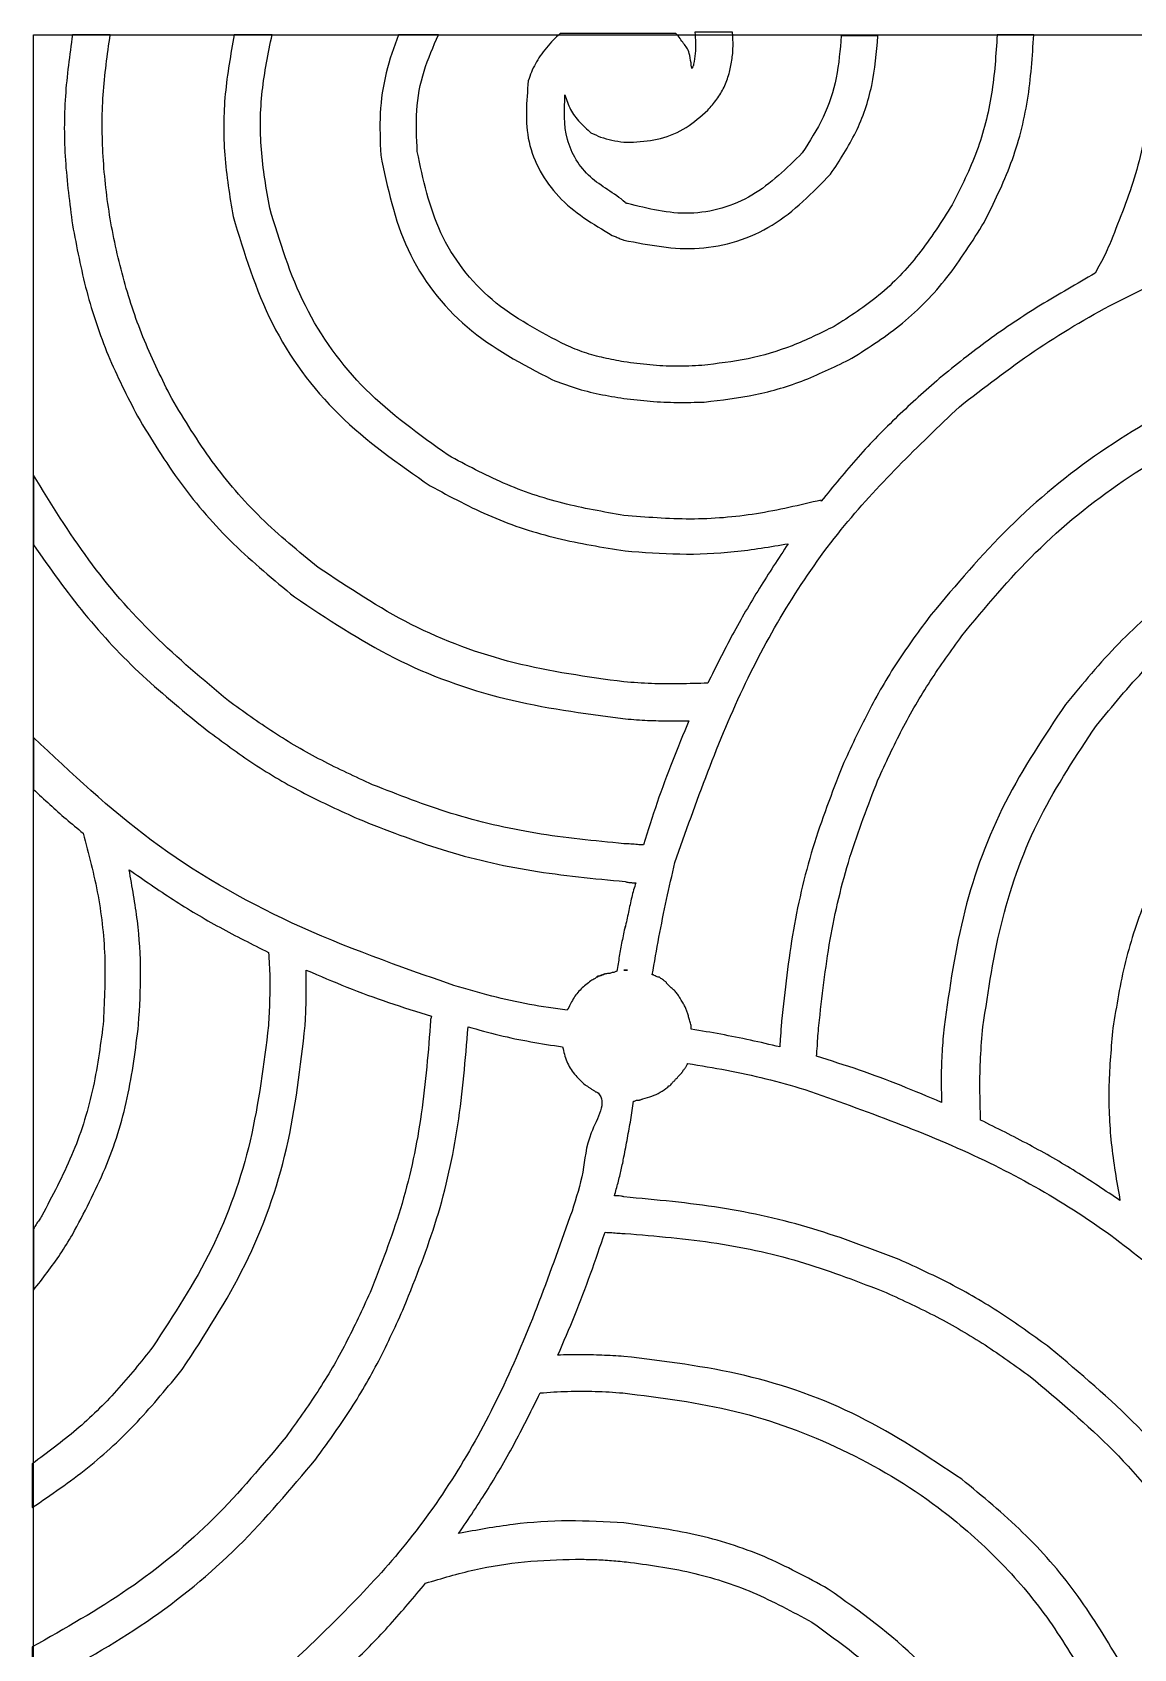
# Model space of a CAD drawing. Extents: x 0 to 371, y 0 to 260.
# Drawn here: x 0 to 24.68, y 223.8 to 260.01 of the extents above; entities that cross this region are included whole.
import ezdxf

# ---------------------------------------------------------------- set-up
doc = ezdxf.new("R2010")
doc.units = 0
doc.layers.add('Layer_1', color=7, linetype='CONTINUOUS')

msp = doc.modelspace()

# ---------------------------------------------------------------- linework, layer by layer
at = {"layer": 'Layer_1', "color": 7}
for points in [[(14.446146, 259.95333), (14.419791, 259.979685), (13.255521, 259.979685), (11.826668, 259.979685)], [(15.689998, 260.00604), (14.843021, 260.00604), (14.843021, 260.00604)], [(1.746147, 259.95333), (0.899687, 259.95333)], [(5.371248, 259.95333), (4.524271, 259.95333)], [(9.10177, 259.95333), (8.202083, 259.95333), (8.202083, 259.95333)], [(18.944063, 259.926458), (18.123958, 259.926458)], [(22.436873, 259.95333), (21.616251, 259.95333)], [(13.255521, 257.545208), (13.467395, 257.545208)], [(0.026355, 250.084165), (0.026355, 248.52302)], [(17.674373, 249.502288), (17.674373, 249.528644)], [(0.026355, 244.210622), (0.026355, 243.046352)], [(13.281877, 239.950417), (13.281877, 239.977289)], [(12.7, 238.865728), (12.673645, 238.865728)], [(12.911873, 238.918955), (12.885002, 238.918955)], [(13.91698, 238.892084), (13.890625, 238.892084)], [(14.313855, 238.601145), (14.2875, 238.6275), (14.207918, 238.707082)], [(14.763956, 237.675104), (14.763956, 237.72833)], [(14.472502, 236.61677), (14.552083, 236.696352)], [(14.23479, 236.378542), (14.261145, 236.405414)], [(13.467395, 236.061249), (13.49375, 236.061249)], [(0.026355, 233.203542), (0.026355, 231.827915)], [(0, 227.938747), (0, 226.959479)], [(0, 223.837705), (0, 222.911664)]]:
    msp.add_lwpolyline(points, dxfattribs=at)
for points in [[(0.02646, 259.95312), (370.443122, 259.95312), (370.443122, 0.661457), (0.02646, 0.661457)], [(13.255521, 238.99802), (13.335103, 238.99802), (13.255521, 238.99802)], [(12.652974, 238.849192)], [(12.730489, 238.872963)], [(12.779581, 238.892084)], [(14.684375, 236.907709)], [(12.832292, 233.124477)], [(12.303125, 229.565522)], [(12.170316, 225.801927)]]:
    msp.add_lwpolyline(points, close=True, dxfattribs=at)
for points, knots in [([(11.826668, 259.979685), (11.77311, 259.931349), (11.66283, 259.831821), (11.514468, 259.661508), (11.422986, 259.538563), (11.377083, 259.476873)], [0, 0, 0, 0, 0.216282, 0.445336, 0.676013, 0.676013, 0.676013, 0.676013]), ([(14.843021, 260.00604), (14.850031, 259.926784), (14.864036, 259.768449), (14.859017, 259.528318), (14.830836, 259.370982), (14.816666, 259.291872)], [0, 0, 0, 0, 0.238655, 0.476778, 0.717591, 0.717591, 0.717591, 0.717591]), ([(15.610416, 259.079998), (15.63341, 259.179189), (15.679891, 259.379705), (15.705767, 259.691232), (15.695281, 259.900563), (15.689998, 260.00604)], [0, 0, 0, 0, 0.305201, 0.616975, 0.933616, 0.933616, 0.933616, 0.933616]), ([(0.899687, 259.95333), (0.836124, 259.494026), (0.707259, 258.562851), (0.710914, 257.130925), (0.836298, 256.175928), (0.899687, 255.693125)], [0, 0, 0, 0, 1.389936, 2.817905, 4.277956, 4.277956, 4.277956, 4.277956]), ([(3.12229, 251.803957), (2.908574, 252.231246), (2.483185, 253.081742), (2.033307, 254.435829), (1.721138, 255.817992), (1.563684, 257.214159), (1.552634, 258.600941), (1.682053, 259.505402), (1.746147, 259.95333)], [0, 0, 0, 0, 1.431691, 2.849699, 4.267565, 5.675999, 7.057911, 8.413779, 8.413779, 8.413779, 8.413779]), ([(4.524271, 259.95333), (4.444938, 259.512633), (4.284727, 258.622659), (4.271487, 257.245971), (4.421998, 256.337088), (4.497917, 255.878644)], [0, 0, 0, 0, 1.34198, 2.710083, 4.102503, 4.102503, 4.102503, 4.102503]), ([(5.318021, 256.063645), (5.242131, 256.502065), (5.092086, 257.368883), (5.110574, 258.686536), (5.284729, 259.532876), (5.371248, 259.95333)], [0, 0, 0, 0, 1.333112, 2.635749, 3.921775, 3.921775, 3.921775, 3.921775]), ([(8.202083, 259.95333), (8.10128, 259.67185), (7.897441, 259.102656), (7.767922, 258.186808), (7.792666, 257.567965), (7.805208, 257.25427)], [0, 0, 0, 0, 0.895389, 1.810613, 2.751475, 2.751475, 2.751475, 2.751475]), ([(8.625313, 257.333852), (8.609122, 257.640846), (8.577093, 258.248119), (8.743355, 259.143103), (8.983375, 259.685688), (9.10177, 259.95333)], [0, 0, 0, 0, 0.920263, 1.820399, 2.696631, 2.696631, 2.696631, 2.696631]), ([(14.816666, 259.291872), (14.814927, 259.282776), (14.811317, 259.263903), (14.795669, 259.240875), (14.774028, 259.115054), (14.74582, 259.563294), (14.618686, 259.719932), (14.50396, 259.875124), (14.446146, 259.95333)], [0, 0, 0, 0, 0.027378, 0.056812, 0.08419, 0.365073, 0.637376, 0.91399, 0.91399, 0.91399, 0.91399]), ([(18.123958, 259.926458), (18.097779, 259.612138), (18.045789, 258.98793), (17.75534, 258.087409), (17.418396, 257.566744), (17.250626, 257.307497)], [0, 0, 0, 0, 0.944684, 1.876043, 2.79967, 2.79967, 2.79967, 2.79967]), ([(17.88573, 256.83104), (18.086917, 257.136145), (18.491004, 257.748951), (18.851241, 258.811792), (18.912938, 259.552686), (18.944063, 259.926458)], [0, 0, 0, 0, 1.093508, 2.196321, 3.319114, 3.319114, 3.319114, 3.319114]), ([(21.616251, 259.95333), (21.588373, 259.508812), (21.532963, 258.625285), (21.202807, 257.328709), (20.808673, 256.539003), (20.611145, 256.143227)], [0, 0, 0, 0, 1.334722, 2.652904, 3.977263, 3.977263, 3.977263, 3.977263]), ([(21.325313, 255.746352), (21.540657, 256.181958), (21.972323, 257.055149), (22.342467, 258.484794), (22.405319, 259.462494), (22.436873, 259.95333)], [0, 0, 0, 0, 1.455242, 2.91709, 4.390863, 4.390863, 4.390863, 4.390863]), ([(25.161771, 259.95333), (25.132316, 259.405696), (25.073992, 258.321356), (24.730179, 256.730606), (24.329344, 255.737798), (24.129793, 255.24354)], [0, 0, 0, 0, 1.643844, 3.254882, 4.852052, 4.852052, 4.852052, 4.852052]), ([(11.377083, 259.476873), (11.341493, 259.419638), (11.268564, 259.302356), (11.178019, 259.11685), (11.134018, 258.98556), (11.1125, 258.921352)], [0, 0, 0, 0, 0.202151, 0.414237, 0.617239, 0.617239, 0.617239, 0.617239]), ([(11.1125, 258.921352), (11.071629, 258.45887), (10.989251, 257.526698), (11.732469, 256.208805), (12.562447, 255.711933), (12.990938, 255.455413)], [0, 0, 0, 0, 1.369048, 2.759436, 4.243343, 4.243343, 4.243343, 4.243343]), ([(15.13396, 258.259893), (15.2025, 258.340939), (15.33936, 258.502772), (15.511336, 258.77482), (15.577271, 258.977908), (15.610416, 259.079998)], [0, 0, 0, 0, 0.318493, 0.635967, 0.956873, 0.956873, 0.956873, 0.956873]), ([(13.335103, 256.169582), (13.326341, 256.171241), (13.309804, 256.174373), (13.292941, 256.18615), (13.043871, 256.406785), (12.438448, 256.693851), (11.887472, 257.596084), (11.917511, 258.266628), (11.932605, 258.603542)], [0, 0, 0, 0, 0.026456, 0.04993, 0.06039, 1.026431, 2.012897, 3.009073, 3.009073, 3.009073, 3.009073]), ([(11.932605, 258.603542), (11.969436, 258.492406), (12.043137, 258.270021), (12.254783, 257.986395), (12.428635, 257.833189), (12.514998, 257.757082)], [0, 0, 0, 0, 0.349371, 0.699099, 1.044331, 1.044331, 1.044331, 1.044331]), ([(13.467395, 257.545208), (13.672168, 257.56305), (14.08456, 257.598981), (14.667715, 257.84649), (14.978846, 258.122359), (15.13396, 258.259893)], [0, 0, 0, 0, 0.614416, 1.23737, 1.856717, 1.856717, 1.856717, 1.856717]), ([(12.514998, 257.757082), (12.58599, 257.722942), (12.737216, 257.650218), (12.987925, 257.582432), (13.16575, 257.557696), (13.255521, 257.545208)], [0, 0, 0, 0, 0.235957, 0.502628, 0.774501, 0.774501, 0.774501, 0.774501]), ([(7.805208, 257.25427), (7.956496, 256.529719), (8.257618, 255.087581), (9.66143, 253.262088), (10.976016, 252.575065), (11.641667, 252.227187)], [0, 0, 0, 0, 2.201612, 4.382062, 6.618671, 6.618671, 6.618671, 6.618671]), ([(11.95896, 252.994582), (11.37811, 253.296452), (10.235766, 253.890132), (9.017431, 255.467335), (8.756246, 256.710598), (8.625313, 257.333852)], [0, 0, 0, 0, 1.9493, 3.833641, 5.727841, 5.727841, 5.727841, 5.727841]), ([(17.250626, 257.307497), (16.899736, 256.958151), (16.202032, 256.263518), (14.734399, 255.822553), (13.796395, 256.05518), (13.335103, 256.169582)], [0, 0, 0, 0, 1.472357, 2.927607, 4.335783, 4.335783, 4.335783, 4.335783]), ([(13.255521, 255.349477), (13.815149, 255.241373), (14.942272, 255.023646), (16.667298, 255.576943), (17.477718, 256.411085), (17.88573, 256.83104)], [0, 0, 0, 0, 1.692191, 3.408176, 5.14806, 5.14806, 5.14806, 5.14806]), ([(9.313127, 250.53375), (8.670758, 250.992821), (7.398832, 251.901808), (5.99827, 253.835828), (5.545118, 255.319903), (5.318021, 256.063645)], [0, 0, 0, 0, 2.359118, 4.671187, 6.993908, 6.993908, 6.993908, 6.993908]), ([(20.611145, 256.143227), (20.370909, 255.766101), (19.901974, 255.02996), (19.013432, 254.089124), (18.309802, 253.638454), (17.965312, 253.417812)], [0, 0, 0, 0, 1.340314, 2.616258, 3.840153, 3.840153, 3.840153, 3.840153]), ([(0.899687, 255.693125), (0.994795, 255.194765), (1.184541, 254.200506), (1.666595, 252.755976), (2.12552, 251.856598), (2.354895, 251.407082)], [0, 0, 0, 0, 1.521205, 3.034899, 4.547437, 4.547437, 4.547437, 4.547437]), ([(4.497917, 255.878644), (4.746932, 255.061819), (5.242796, 253.43528), (6.794371, 251.321177), (8.202699, 250.342035), (8.916252, 249.845937)], [0, 0, 0, 0, 2.55005, 5.077904, 7.674083, 7.674083, 7.674083, 7.674083]), ([(18.362187, 252.703644), (18.750531, 252.952433), (19.541056, 253.458877), (20.544993, 254.502109), (21.061909, 255.326347), (21.325313, 255.746352)], [0, 0, 0, 0, 1.380369, 2.809918, 4.295238, 4.295238, 4.295238, 4.295238]), ([(12.990938, 255.455413), (13.01981, 255.444612), (13.079949, 255.422112), (13.16651, 255.382778), (13.226649, 255.360279), (13.255521, 255.349477)], [0, 0, 0, 0, 0.092457, 0.192584, 0.28504, 0.28504, 0.28504, 0.28504]), ([(24.129793, 255.24354), (24.099677, 255.172382), (24.038445, 255.027699), (23.92319, 254.820599), (23.849396, 254.679158), (23.8125, 254.608437)], [0, 0, 0, 0, 0.231633, 0.470969, 0.710305, 0.710305, 0.710305, 0.710305]), ([(23.8125, 254.608437), (23.402292, 254.374048), (22.584937, 253.90702), (21.409769, 253.131143), (20.682318, 252.545209), (20.320206, 252.253542)], [0, 0, 0, 0, 1.41728, 2.823989, 4.218271, 4.218271, 4.218271, 4.218271]), ([(20.769791, 251.618955), (21.320635, 252.044367), (22.426629, 252.898519), (24.245355, 253.983983), (25.540255, 254.55732), (26.19375, 254.846665)], [0, 0, 0, 0, 2.086879, 4.19008, 6.332928, 6.332928, 6.332928, 6.332928]), ([(17.965312, 253.417812), (17.654308, 253.264665), (17.035555, 252.959976), (16.034462, 252.664443), (15.347675, 252.585014), (15.001668, 252.544997)], [0, 0, 0, 0, 1.038856, 2.066839, 3.110588, 3.110588, 3.110588, 3.110588]), ([(13.255521, 252.624062), (13.105921, 252.6524), (12.808234, 252.708789), (12.371101, 252.823068), (12.095371, 252.937814), (11.95896, 252.994582)], [0, 0, 0, 0, 0.456848, 0.909073, 1.351858, 1.351858, 1.351858, 1.351858]), ([(15.001668, 252.544997), (14.807669, 252.534193), (14.419505, 252.512575), (13.835803, 252.550802), (13.449284, 252.599599), (13.255521, 252.624062)], [0, 0, 0, 0, 0.582423, 1.165346, 1.751308, 1.751308, 1.751308, 1.751308]), ([(15.054895, 251.724375), (15.438762, 251.768131), (16.20493, 251.855465), (17.320402, 252.192875), (18.013949, 252.532909), (18.362187, 252.703644)], [0, 0, 0, 0, 1.157468, 2.310219, 3.472746, 3.472746, 3.472746, 3.472746]), ([(11.641667, 252.227187), (11.813315, 252.161693), (12.159307, 252.029676), (12.701426, 251.893971), (13.070514, 251.834011), (13.255521, 251.803957)], [0, 0, 0, 0, 0.550776, 1.110201, 1.67244, 1.67244, 1.67244, 1.67244]), ([(20.320206, 252.253542), (20.005916, 251.974335), (19.374559, 251.413456), (18.482482, 250.500642), (17.944968, 249.836587), (17.674373, 249.502288)], [0, 0, 0, 0, 1.261067, 2.533275, 3.823007, 3.823007, 3.823007, 3.823007]), ([(6.40271, 248.020209), (5.964981, 248.378121), (5.095928, 249.088707), (3.991245, 250.369916), (3.41243, 251.325137), (3.12229, 251.803957)], [0, 0, 0, 0, 1.694235, 3.363678, 5.041595, 5.041595, 5.041595, 5.041595]), ([(13.255521, 251.803957), (13.451958, 251.780978), (13.847865, 251.734667), (14.449091, 251.708593), (14.85237, 251.719099), (15.054895, 251.724375)], [0, 0, 0, 0, 0.593203, 1.195571, 1.803249, 1.803249, 1.803249, 1.803249]), ([(26.24646, 251.988958), (25.460609, 251.550179), (23.900535, 250.679111), (21.835031, 248.975111), (20.698792, 247.629784), (20.134688, 246.961875)], [0, 0, 0, 0, 2.696805, 5.353711, 7.973324, 7.973324, 7.973324, 7.973324]), ([(2.354895, 251.407082), (2.666201, 250.894493), (3.287696, 249.871154), (4.480905, 248.5086), (5.407544, 247.743508), (5.873543, 247.35875)], [0, 0, 0, 0, 1.796934, 3.587419, 5.398736, 5.398736, 5.398736, 5.398736]), ([(14.393437, 241.405625), (14.875475, 242.766165), (15.808627, 245.399961), (17.944084, 248.91915), (19.846337, 250.736646), (20.769791, 251.618955)], [0, 0, 0, 0, 4.325924, 8.374322, 12.193815, 12.193815, 12.193815, 12.193815]), ([(20.822501, 246.485935), (21.355009, 247.126099), (22.428859, 248.417049), (24.410597, 250.024816), (25.896015, 250.856411), (26.643335, 251.27479)], [0, 0, 0, 0, 2.494016, 5.029417, 7.596492, 7.596492, 7.596492, 7.596492]), ([(13.255521, 249.184478), (12.796707, 249.26411), (11.877128, 249.423712), (10.544175, 249.870356), (9.722703, 250.313036), (9.313127, 250.53375)], [0, 0, 0, 0, 1.396029, 2.79799, 4.192053, 4.192053, 4.192053, 4.192053]), ([(4.39198, 245.030727), (3.825114, 245.506056), (2.685687, 246.46149), (1.209386, 248.162972), (0.421949, 249.441737), (0.026355, 250.084165)], [0, 0, 0, 0, 2.217335, 4.456952, 6.718004, 6.718004, 6.718004, 6.718004]), ([(8.916252, 249.845937), (9.369416, 249.602375), (10.276678, 249.114751), (11.754496, 248.634228), (12.772577, 248.471923), (13.281877, 248.390728)], [0, 0, 0, 0, 1.541296, 3.085767, 4.63181, 4.63181, 4.63181, 4.63181]), ([(17.674373, 249.528644), (17.192955, 249.414087), (16.229421, 249.184809), (14.739922, 249.062459), (13.750686, 249.143775), (13.255521, 249.184478)], [0, 0, 0, 0, 1.483436, 2.96902, 4.457887, 4.457887, 4.457887, 4.457887]), ([(0.026355, 248.52302), (0.395829, 248.000139), (1.131779, 246.95862), (2.441119, 245.563178), (3.42537, 244.766452), (3.91604, 244.369269)], [0, 0, 0, 0, 1.919338, 3.823105, 5.715638, 5.715638, 5.715638, 5.715638]), ([(13.281877, 248.390728), (13.689207, 248.358993), (14.503587, 248.295543), (15.729155, 248.347923), (16.532598, 248.482334), (16.933333, 248.549375)], [0, 0, 0, 0, 1.225052, 2.449256, 3.667467, 3.667467, 3.667467, 3.667467]), ([(16.933333, 248.549375), (16.716006, 248.21881), (16.278858, 247.553887), (15.673996, 246.513905), (15.314905, 245.791579), (15.13396, 245.427602)], [0, 0, 0, 0, 1.186723, 2.387056, 3.606243, 3.606243, 3.606243, 3.606243]), ([(27.199373, 248.47031), (26.686777, 248.158966), (25.663398, 247.537379), (24.300923, 246.343909), (23.535806, 245.417181), (23.151041, 244.951145)], [0, 0, 0, 0, 1.797007, 3.587655, 5.399073, 5.399073, 5.399073, 5.399073]), ([(13.255521, 245.453957), (12.429934, 245.567481), (10.790426, 245.792926), (8.447786, 246.657333), (7.08319, 247.566725), (6.40271, 248.020209)], [0, 0, 0, 0, 2.496034, 4.956791, 7.404469, 7.404469, 7.404469, 7.404469]), ([(23.838855, 244.475205), (24.196767, 244.912934), (24.907354, 245.781987), (26.188562, 246.88667), (27.143783, 247.465485), (27.622603, 247.755625)], [0, 0, 0, 0, 1.694235, 3.363679, 5.041595, 5.041595, 5.041595, 5.041595]), ([(5.873543, 247.35875), (6.602023, 246.873329), (8.064555, 245.898774), (10.581444, 244.983145), (12.342216, 244.75086), (13.229167, 244.633852)], [0, 0, 0, 0, 2.619937, 5.259916, 7.939556, 7.939556, 7.939556, 7.939556]), ([(20.134688, 246.961875), (19.878084, 246.614993), (19.360637, 245.915499), (18.703854, 244.776575), (18.335326, 243.976955), (18.150313, 243.575519)], [0, 0, 0, 0, 1.293676, 2.608719, 3.934509, 3.934509, 3.934509, 3.934509]), ([(18.944063, 243.257709), (19.119953, 243.639644), (19.469871, 244.399475), (20.098987, 245.479973), (20.582207, 246.151833), (20.822501, 246.485935)], [0, 0, 0, 0, 1.261043, 2.508744, 3.74294, 3.74294, 3.74294, 3.74294]), ([(15.13396, 245.427602), (14.922669, 245.420619), (14.502114, 245.406719), (13.875154, 245.411178), (13.460878, 245.439779), (13.255521, 245.453957)], [0, 0, 0, 0, 0.634213, 1.26234, 1.879759, 1.879759, 1.879759, 1.879759]), ([(7.620207, 243.152289), (7.238271, 243.328178), (6.47844, 243.678097), (5.397942, 244.307213), (4.726082, 244.790432), (4.39198, 245.030727)], [0, 0, 0, 0, 1.261043, 2.508744, 3.74294, 3.74294, 3.74294, 3.74294]), ([(23.151041, 244.951145), (22.672317, 244.237689), (21.709141, 242.802243), (20.797107, 240.331263), (20.550004, 238.599832), (20.425626, 237.72833)], [0, 0, 0, 0, 2.571406, 5.173573, 7.810762, 7.810762, 7.810762, 7.810762]), ([(13.229167, 244.633852), (13.394337, 244.6196), (13.722317, 244.591301), (14.216839, 244.580993), (14.545465, 244.580748), (14.71073, 244.580625)], [0, 0, 0, 0, 0.497224, 0.98734, 1.483166, 1.483166, 1.483166, 1.483166]), ([(14.71073, 244.580625), (14.585739, 244.281298), (14.333745, 243.677823), (13.99054, 242.752454), (13.792963, 242.120428), (13.693738, 241.803017)], [0, 0, 0, 0, 0.973091, 1.961856, 2.959405, 2.959405, 2.959405, 2.959405]), ([(21.298958, 237.72833), (21.41835, 238.540375), (21.655737, 240.15497), (22.497631, 242.464259), (23.39358, 243.807589), (23.838855, 244.475205)], [0, 0, 0, 0, 2.45932, 4.88989, 7.291337, 7.291337, 7.291337, 7.291337]), ([(9.445418, 238.654372), (8.22216, 239.082379), (5.844758, 239.914211), (2.620125, 241.768864), (0.877365, 243.409487), (0.026355, 244.210622)], [0, 0, 0, 0, 3.884585, 7.549694, 11.047355, 11.047355, 11.047355, 11.047355]), ([(3.91604, 244.369269), (4.261007, 244.112808), (4.956583, 243.595693), (6.09327, 242.934122), (6.896679, 242.569185), (7.302396, 242.384894)], [0, 0, 0, 0, 1.288889, 2.598854, 3.935256, 3.935256, 3.935256, 3.935256]), ([(18.150313, 243.575519), (17.91474, 242.96729), (17.437029, 241.733882), (16.987612, 239.765846), (16.846327, 238.413864), (16.774687, 237.72833)], [0, 0, 0, 0, 1.954953, 3.964392, 6.031377, 6.031377, 6.031377, 6.031377]), ([(0.026355, 243.046352), (0.147599, 242.933973), (0.388181, 242.710982), (0.755654, 242.380799), (1.009684, 242.17232), (1.137915, 242.067084)], [0, 0, 0, 0, 0.495959, 0.984121, 1.481716, 1.481716, 1.481716, 1.481716]), ([(13.255521, 241.829372), (12.594137, 241.89402), (11.28837, 242.021654), (9.391619, 242.459152), (8.20433, 242.923727), (7.620207, 243.152289)], [0, 0, 0, 0, 1.992577, 3.933933, 5.813997, 5.813997, 5.813997, 5.813997]), ([(17.621146, 237.754685), (17.69286, 238.398764), (17.834563, 239.671439), (18.273267, 241.521307), (18.722658, 242.684585), (18.944063, 243.257709)], [0, 0, 0, 0, 1.943253, 3.839796, 5.681605, 5.681605, 5.681605, 5.681605]), ([(7.302396, 242.384894), (7.923684, 242.140421), (9.18546, 241.643919), (11.198837, 241.180895), (12.582813, 241.049011), (13.281877, 240.982395)], [0, 0, 0, 0, 2.001114, 4.064071, 6.169655, 6.169655, 6.169655, 6.169655]), ([(1.137915, 242.067084), (1.26133, 241.601296), (1.508504, 240.66842), (1.661633, 239.223901), (1.612168, 238.261164), (1.5875, 237.78104)], [0, 0, 0, 0, 1.444352, 2.892737, 4.33365, 4.33365, 4.33365, 4.33365]), ([(25.638228, 241.961664), (25.40183, 241.519165), (24.928713, 240.633569), (24.451758, 239.193791), (24.29031, 238.199772), (24.209375, 237.701459)], [0, 0, 0, 0, 1.503279, 3.008588, 4.521817, 4.521817, 4.521817, 4.521817]), ([(13.693738, 241.803017), (13.648005, 241.805037), (13.552875, 241.809239), (13.407255, 241.82492), (13.306672, 241.827871), (13.255521, 241.829372)], [0, 0, 0, 0, 0.137306, 0.285615, 0.439075, 0.439075, 0.439075, 0.439075]), ([(2.38125, 237.78104), (2.404266, 238.168608), (2.450209, 238.942246), (2.375565, 240.104919), (2.23812, 240.866214), (2.169377, 241.246978)], [0, 0, 0, 0, 1.164031, 2.323564, 3.483813, 3.483813, 3.483813, 3.483813]), ([(2.169377, 241.246978), (2.495438, 241.020351), (3.154253, 240.562446), (4.196666, 239.942166), (4.925414, 239.577945), (5.291667, 239.394895)], [0, 0, 0, 0, 1.191046, 2.406537, 3.634628, 3.634628, 3.634628, 3.634628]), ([(13.890625, 238.892084), (13.938144, 239.174316), (14.033107, 239.738323), (14.207466, 240.5751), (14.331666, 241.129766), (14.393437, 241.405625)], [0, 0, 0, 0, 0.858539, 1.715686, 2.563774, 2.563774, 2.563774, 2.563774]), ([(13.281877, 240.982395), (13.308184, 240.975288), (13.360208, 240.961234), (13.440643, 240.956187), (13.493652, 240.956089), (13.520105, 240.95604)], [0, 0, 0, 0, 0.081549, 0.161265, 0.240673, 0.240673, 0.240673, 0.240673]), ([(13.520105, 240.95604), (13.488059, 240.84799), (13.423285, 240.629585), (13.356013, 240.291329), (13.306723, 240.064673), (13.281877, 239.950417)], [0, 0, 0, 0, 0.337922, 0.683047, 1.033869, 1.033869, 1.033869, 1.033869]), ([(13.281877, 239.977289), (13.257267, 239.865062), (13.208618, 239.643212), (13.149362, 239.307416), (13.114453, 239.084106), (13.096875, 238.971665)], [0, 0, 0, 0, 0.344647, 0.681297, 1.022722, 1.022722, 1.022722, 1.022722]), ([(5.291667, 239.394895), (5.304235, 239.212069), (5.329218, 238.84864), (5.317441, 238.301091), (5.300291, 237.93753), (5.291667, 237.754685)], [0, 0, 0, 0, 0.549499, 1.092317, 1.641532, 1.641532, 1.641532, 1.641532]), ([(6.111771, 237.754685), (6.118894, 237.889541), (6.133339, 238.163028), (6.137924, 238.577689), (6.138059, 238.857257), (6.138127, 238.99802)], [0, 0, 0, 0, 0.405088, 0.821518, 1.243818, 1.243818, 1.243818, 1.243818]), ([(6.138127, 238.99802), (6.440258, 238.869077), (7.047308, 238.610001), (7.983133, 238.264807), (8.621406, 238.066166), (8.943123, 237.966042)], [0, 0, 0, 0, 0.985399, 1.979893, 2.990599, 2.990599, 2.990599, 2.990599]), ([(11.985831, 238.098334), (11.702998, 238.139039), (11.134076, 238.220919), (10.285421, 238.407407), (9.726776, 238.571652), (9.445418, 238.654372)], [0, 0, 0, 0, 0.857062, 1.723986, 2.603634, 2.603634, 2.603634, 2.603634]), ([(12.514998, 238.759792), (12.43917, 238.701645), (12.287327, 238.585209), (12.107661, 238.357714), (12.026399, 238.184704), (11.985831, 238.098334)], [0, 0, 0, 0, 0.285942, 0.572589, 0.85835, 0.85835, 0.85835, 0.85835]), ([(12.673645, 238.865728), (12.67213, 238.858535), (12.669513, 238.846111), (12.65817, 238.841896), (12.645858, 238.837149), (12.648011, 238.843881), (12.650695, 238.846214), (12.665487, 238.865257), (12.597914, 238.801625), (12.564491, 238.786586), (12.531259, 238.768595), (12.514998, 238.759792)], [0, 0, 0, 0, 0.019808, 0.034209, 0.041108, 0.045513, 0.049068, 0.052735, 0.111149, 0.165499, 0.217576, 0.217576, 0.217576, 0.217576]), ([(12.652974, 238.849192), (12.655374, 238.851117), (12.660106, 238.854913), (12.665544, 238.85878), (12.677012, 238.867353), (12.667162, 238.863237), (12.660446, 238.85929), (12.655692, 238.852865), (12.652974, 238.849192)], [0, 0, 0, 0, 0.00879, 0.017336, 0.026486, 0.030551, 0.040377, 0.053489, 0.053489, 0.053489, 0.053489]), ([(12.885002, 238.918955), (12.869675, 238.917838), (12.842372, 238.915848), (12.809894, 238.897701), (12.786273, 238.895148), (12.773857, 238.889697), (12.768636, 238.88636), (12.760694, 238.882676), (12.749292, 238.87828), (12.738495, 238.876976), (12.725078, 238.860863), (12.726871, 238.868976), (12.72897, 238.870479), (12.732568, 238.875789), (12.720849, 238.866656), (12.712502, 238.866528), (12.704537, 238.866019), (12.7, 238.865728)], [0, 0, 0, 0, 0.045506, 0.081063, 0.109268, 0.115519, 0.121586, 0.127773, 0.142003, 0.155874, 0.168952, 0.172112, 0.174711, 0.177456, 0.186463, 0.196278, 0.209267, 0.209267, 0.209267, 0.209267]), ([(12.730489, 238.872963), (12.732535, 238.874359), (12.737194, 238.877536), (12.742641, 238.882839), (12.757424, 238.894048), (12.745399, 238.889726), (12.737473, 238.885174), (12.733031, 238.877407), (12.730489, 238.872963)], [0, 0, 0, 0, 0.007145, 0.016265, 0.029366, 0.034042, 0.045012, 0.05968, 0.05968, 0.05968, 0.05968]), ([(12.779581, 238.892084), (12.786458, 238.894462), (12.799943, 238.899127), (12.813597, 238.905012), (12.8395, 238.920896), (12.81843, 238.916786), (12.801999, 238.91071), (12.788019, 238.899095), (12.779581, 238.892084)], [0, 0, 0, 0, 0.02075, 0.040694, 0.059629, 0.06749, 0.088228, 0.119804, 0.119804, 0.119804, 0.119804]), ([(13.096875, 238.971665), (13.087844, 238.969912), (13.069104, 238.966272), (13.04504, 238.950852), (13.011458, 238.943303), (12.974744, 238.94238), (12.941922, 238.925154), (12.921094, 238.920857), (12.911873, 238.918955)], [0, 0, 0, 0, 0.027378, 0.056812, 0.08419, 0.129676, 0.165143, 0.193315, 0.193315, 0.193315, 0.193315]), ([(14.049271, 238.839374), (14.031785, 238.841076), (13.997644, 238.844399), (13.952115, 238.863573), (13.928058, 238.883094), (13.91698, 238.892084)], [0, 0, 0, 0, 0.052517, 0.102532, 0.145226, 0.145226, 0.145226, 0.145226]), ([(14.207918, 238.707082), (14.206119, 238.714233), (14.202287, 238.729469), (14.177108, 238.740747), (14.152763, 238.762137), (14.121175, 238.788146), (14.083239, 238.810996), (14.060185, 238.830256), (14.049271, 238.839374)], [0, 0, 0, 0, 0.021039, 0.044824, 0.076893, 0.119493, 0.166881, 0.209481, 0.209481, 0.209481, 0.209481]), ([(14.763956, 237.72833), (14.755192, 237.763291), (14.738125, 237.831369), (14.712485, 237.928612), (14.685627, 238.017201), (14.657235, 238.099482), (14.625312, 238.180939), (14.583931, 238.245956), (14.553961, 238.30274), (14.523781, 238.344496), (14.493812, 238.402831), (14.44588, 238.46789), (14.388369, 238.54333), (14.338685, 238.58188), (14.313855, 238.601145)], [0, 0, 0, 0, 0.108127, 0.210554, 0.301684, 0.385701, 0.471851, 0.563169, 0.616245, 0.66427, 0.717346, 0.81246, 0.906417, 1.00028, 1.00028, 1.00028, 1.00028]), ([(8.943123, 237.966042), (8.936023, 237.942071), (8.922577, 237.896678), (8.916213, 237.825246), (8.916238, 237.778826), (8.916252, 237.754685)], [0, 0, 0, 0, 0.074816, 0.141677, 0.21412, 0.21412, 0.21412, 0.21412]), ([(1.5875, 237.78104), (1.520581, 237.280457), (1.386765, 236.279459), (0.921569, 234.829704), (0.448206, 233.939462), (0.211873, 233.494997)], [0, 0, 0, 0, 1.513325, 3.026144, 4.534517, 4.534517, 4.534517, 4.534517]), ([(0.899687, 233.071251), (1.158889, 233.559349), (1.677292, 234.535543), (2.176128, 236.130546), (2.312762, 237.229962), (2.38125, 237.78104)], [0, 0, 0, 0, 1.655747, 3.311482, 4.975489, 4.975489, 4.975489, 4.975489]), ([(5.291667, 237.754685), (5.184711, 236.889928), (4.972032, 235.170383), (4.107817, 232.705106), (3.166633, 231.270966), (2.698543, 230.557709)], [0, 0, 0, 0, 2.610292, 5.190488, 7.743386, 7.743386, 7.743386, 7.743386]), ([(3.360002, 230.055413), (3.86114, 230.820779), (4.866631, 232.356421), (5.798416, 234.991184), (6.006936, 236.830133), (6.111771, 237.754685)], [0, 0, 0, 0, 2.738161, 5.49389, 8.280221, 8.280221, 8.280221, 8.280221]), ([(8.916252, 237.754685), (8.858778, 237.051838), (8.745505, 235.666629), (8.302239, 233.651258), (7.809633, 232.394349), (7.56698, 231.775205)], [0, 0, 0, 0, 2.114445, 4.167261, 6.160141, 6.160141, 6.160141, 6.160141]), ([(8.334375, 231.457396), (8.593043, 232.10711), (9.118474, 233.426868), (9.585688, 235.541958), (9.703626, 236.99434), (9.763228, 237.72833)], [0, 0, 0, 0, 2.095571, 4.256707, 6.46477, 6.46477, 6.46477, 6.46477]), ([(9.763228, 237.72833), (9.994393, 237.662885), (10.457345, 237.531818), (11.165841, 237.389796), (11.641831, 237.315425), (11.879895, 237.278229)], [0, 0, 0, 0, 0.720513, 1.442968, 2.165844, 2.165844, 2.165844, 2.165844]), ([(16.748331, 237.278229), (16.528095, 237.329329), (16.088818, 237.431254), (15.427086, 237.563685), (14.984645, 237.638024), (14.763956, 237.675104)], [0, 0, 0, 0, 0.678238, 1.352795, 2.024117, 2.024117, 2.024117, 2.024117]), ([(16.774687, 237.72833), (16.77312, 237.677626), (16.770043, 237.578024), (16.752975, 237.428535), (16.749898, 237.328932), (16.748331, 237.278229)], [0, 0, 0, 0, 0.152124, 0.298834, 0.450959, 0.450959, 0.450959, 0.450959]), ([(17.568437, 237.068422), (17.57554, 237.145267), (17.589556, 237.296891), (17.599936, 237.526168), (17.614011, 237.677815), (17.621146, 237.754685)], [0, 0, 0, 0, 0.231487, 0.456755, 0.688327, 0.688327, 0.688327, 0.688327]), ([(20.425626, 237.72833), (20.409806, 237.542898), (20.378035, 237.170514), (20.356811, 236.605315), (20.367512, 236.22631), (20.372916, 236.034894)], [0, 0, 0, 0, 0.558295, 1.121167, 1.695522, 1.695522, 1.695522, 1.695522]), ([(21.246248, 235.638019), (21.239301, 235.873489), (21.225524, 236.340505), (21.23495, 237.038672), (21.277662, 237.498871), (21.298958, 237.72833)], [0, 0, 0, 0, 0.706737, 1.401697, 2.092798, 2.092798, 2.092798, 2.092798]), ([(24.209375, 237.701459), (24.1706, 237.274031), (24.092757, 236.415923), (24.145979, 235.118024), (24.293974, 234.265298), (24.368021, 233.838645)], [0, 0, 0, 0, 1.28672, 2.583227, 3.881496, 3.881496, 3.881496, 3.881496]), ([(11.879895, 237.278229), (11.905831, 237.167761), (11.957164, 236.94912), (12.135534, 236.657313), (12.300085, 236.507161), (12.382706, 236.431769)], [0, 0, 0, 0, 0.338897, 0.670753, 1.005416, 1.005416, 1.005416, 1.005416]), ([(14.578438, 236.749062), (14.594099, 236.766211), (14.623846, 236.798784), (14.657179, 236.853612), (14.675455, 236.889966), (14.684375, 236.907709)], [0, 0, 0, 0, 0.069511, 0.132027, 0.191623, 0.191623, 0.191623, 0.191623]), ([(14.684375, 236.907709), (14.975873, 236.859949), (15.56148, 236.764001), (16.436734, 236.573126), (17.01361, 236.408606), (17.303853, 236.325832)], [0, 0, 0, 0, 0.886088, 1.780116, 2.6854, 2.6854, 2.6854, 2.6854]), ([(20.372916, 236.034894), (20.070088, 236.162024), (19.461163, 236.417657), (18.527829, 236.769211), (17.889646, 236.968245), (17.568437, 237.068422)], [0, 0, 0, 0, 0.985288, 1.981205, 2.990437, 2.990437, 2.990437, 2.990437]), ([(14.261145, 236.405414), (14.270713, 236.407951), (14.295727, 236.414585), (14.32903, 236.456553), (14.352498, 236.49003), (14.367081, 236.510834)], [0, 0, 0, 0, 0.029125, 0.076138, 0.153302, 0.153302, 0.153302, 0.153302]), ([(14.367081, 236.510834), (14.374189, 236.512747), (14.389381, 236.516837), (14.401506, 236.540915), (14.413814, 236.566018), (14.44272, 236.568975), (14.453266, 236.595108), (14.465485, 236.608869), (14.472502, 236.61677)], [0, 0, 0, 0, 0.021089, 0.045078, 0.077254, 0.098292, 0.122077, 0.154146, 0.154146, 0.154146, 0.154146]), ([(14.552083, 236.696352), (14.553524, 236.703373), (14.556259, 236.716705), (14.574262, 236.728709), (14.576998, 236.742041), (14.578438, 236.749062)], [0, 0, 0, 0, 0.020705, 0.03932, 0.060025, 0.060025, 0.060025, 0.060025]), ([(12.382706, 236.431769), (12.400678, 236.421156), (12.437574, 236.399366), (12.486027, 236.357529), (12.534552, 236.333538), (12.565658, 236.304918), (12.596415, 236.294706), (12.616642, 236.270094), (12.646157, 236.268973), (12.66252, 236.256122), (12.897422, 236.049343), (12.40765, 235.309952), (12.370381, 234.481437), (12.184484, 233.894686), (12.091252, 233.600417)], [0, 0, 0, 0, 0.062524, 0.128366, 0.19089, 0.22372, 0.253346, 0.286176, 0.312667, 0.336276, 0.346824, 1.25126, 2.151993, 3.058232, 3.058232, 3.058232, 3.058232]), ([(13.49375, 236.061249), (13.502481, 236.068331), (13.520176, 236.082685), (13.558485, 236.088448), (13.593824, 236.084969), (13.627302, 236.093271), (13.651131, 236.10855), (13.66976, 236.112198), (13.678752, 236.113959)], [0, 0, 0, 0, 0.033166, 0.067222, 0.112336, 0.139584, 0.168794, 0.196042, 0.196042, 0.196042, 0.196042]), ([(13.678752, 236.113959), (13.746937, 236.133136), (13.880758, 236.170773), (14.070774, 236.256525), (14.180189, 236.337923), (14.23479, 236.378542)], [0, 0, 0, 0, 0.212424, 0.416904, 0.620586, 0.620586, 0.620586, 0.620586]), ([(17.303853, 236.325832), (18.664354, 235.843801), (21.298043, 234.910673), (24.817019, 232.775142), (26.6344, 230.872927), (27.516666, 229.949477)], [0, 0, 0, 0, 4.325799, 8.373986, 12.193382, 12.193382, 12.193382, 12.193382]), ([(13.044165, 233.944582), (13.070533, 234.041539), (13.123143, 234.234989), (13.197064, 234.525407), (13.264533, 234.859106), (13.333597, 235.23205), (13.409895, 235.64564), (13.448168, 235.922275), (13.467395, 236.061249)], [0, 0, 0, 0, 0.301446, 0.601446, 0.898798, 1.322543, 1.739411, 2.160247, 2.160247, 2.160247, 2.160247]), ([(24.368021, 233.838645), (24.041785, 234.056623), (23.381392, 234.497869), (22.337976, 235.09742), (21.612049, 235.456882), (21.246248, 235.638019)], [0, 0, 0, 0, 1.176856, 2.38228, 3.606706, 3.606706, 3.606706, 3.606706]), ([(13.255521, 233.918227), (13.231551, 233.9253), (13.186157, 233.938693), (13.11471, 233.944706), (13.068303, 233.944624), (13.044165, 233.944582)], [0, 0, 0, 0, 0.074783, 0.141617, 0.214059, 0.214059, 0.214059, 0.214059]), ([(19.42052, 232.515729), (18.78112, 232.760291), (17.480676, 233.257695), (15.405805, 233.720621), (13.978412, 233.851795), (13.255521, 233.918227)], [0, 0, 0, 0, 2.051894, 4.173248, 6.349973, 6.349973, 6.349973, 6.349973]), ([(12.091252, 233.600417), (11.60922, 232.239917), (10.676092, 229.606227), (8.540562, 226.087252), (6.638346, 224.26987), (5.714896, 223.387604)], [0, 0, 0, 0, 4.325799, 8.373986, 12.193382, 12.193382, 12.193382, 12.193382]), ([(0.211873, 233.494997), (0.192688, 233.461469), (0.15458, 233.394874), (0.083649, 233.303665), (0.045541, 233.23707), (0.026355, 233.203542)], [0, 0, 0, 0, 0.115758, 0.229924, 0.345681, 0.345681, 0.345681, 0.345681]), ([(0.026355, 231.827915), (0.130271, 231.960061), (0.337883, 232.224074), (0.633048, 232.636626), (0.81024, 232.925451), (0.899687, 233.071251)], [0, 0, 0, 0, 0.504325, 1.007583, 1.520599, 1.520599, 1.520599, 1.520599]), ([(11.773958, 230.372707), (11.903309, 230.670203), (12.164184, 231.270194), (12.508338, 232.191462), (12.724401, 232.813742), (12.832292, 233.124477)], [0, 0, 0, 0, 0.97305, 1.962445, 2.949272, 2.949272, 2.949272, 2.949272]), ([(12.832292, 233.124477), (12.882951, 233.122912), (12.982427, 233.119839), (13.131741, 233.10276), (13.231217, 233.099687), (13.281877, 233.098122)], [0, 0, 0, 0, 0.151991, 0.298453, 0.450443, 0.450443, 0.450443, 0.450443]), ([(13.281877, 233.098122), (13.969402, 233.040529), (15.325739, 232.926911), (17.295899, 232.490731), (18.525503, 232.010924), (19.129581, 231.775205)], [0, 0, 0, 0, 2.068676, 4.081043, 6.024413, 6.024413, 6.024413, 6.024413]), ([(22.806876, 230.531354), (22.461155, 230.782783), (21.761392, 231.291692), (20.630458, 231.96137), (19.826459, 232.329739), (19.42052, 232.515729)], [0, 0, 0, 0, 1.282085, 2.595029, 3.933964, 3.933964, 3.933964, 3.933964]), ([(7.56698, 231.775205), (7.39109, 231.393269), (7.041172, 230.633439), (6.412055, 229.552941), (5.928836, 228.881081), (5.688542, 228.546979)], [0, 0, 0, 0, 1.261043, 2.508744, 3.74294, 3.74294, 3.74294, 3.74294]), ([(19.129581, 231.775205), (19.511483, 231.599286), (20.271236, 231.249313), (21.351456, 230.619843), (22.023226, 230.136575), (22.357291, 229.896251)], [0, 0, 0, 0, 1.260981, 2.508592, 3.742754, 3.742754, 3.742754, 3.742754]), ([(6.35, 228.044167), (6.606099, 228.395675), (7.120633, 229.101895), (7.784115, 230.24575), (8.149975, 231.051356), (8.334375, 231.457396)], [0, 0, 0, 0, 1.304167, 2.620229, 3.957614, 3.957614, 3.957614, 3.957614]), ([(2.698543, 230.557709), (2.435086, 230.225429), (1.911891, 229.565564), (1.005915, 228.684908), (0.335059, 228.187285), (0, 227.938747)], [0, 0, 0, 0, 1.271383, 2.524807, 3.775475, 3.775475, 3.775475, 3.775475]), ([(13.255521, 230.346352), (13.090285, 230.355022), (12.761924, 230.372251), (12.267813, 230.389014), (11.939227, 230.378164), (11.773958, 230.372707)], [0, 0, 0, 0, 0.496425, 0.986509, 1.482449, 1.482449, 1.482449, 1.482449]), ([(20.822501, 227.594582), (20.072826, 228.094229), (18.56785, 229.097272), (15.973433, 230.015971), (14.164443, 230.235866), (13.255521, 230.346352)], [0, 0, 0, 0, 2.695694, 5.411615, 8.154247, 8.154247, 8.154247, 8.154247]), ([(27.83396, 224.419582), (27.39518, 225.205433), (26.524112, 226.765507), (24.820113, 228.831011), (23.474786, 229.96725), (22.806876, 230.531354)], [0, 0, 0, 0, 2.696805, 5.353711, 7.973324, 7.973324, 7.973324, 7.973324]), ([(0, 226.959479), (0.419413, 227.246481), (1.25775, 227.820149), (2.385563, 228.864751), (3.033494, 229.656456), (3.360002, 230.055413)], [0, 0, 0, 0, 1.523296, 3.044815, 4.590393, 4.590393, 4.590393, 4.590393]), ([(11.377083, 229.526247), (11.47912, 229.534167), (11.684001, 229.55007), (11.992862, 229.562957), (12.199568, 229.564665), (12.303125, 229.565522)], [0, 0, 0, 0, 0.307016, 0.616461, 0.927131, 0.927131, 0.927131, 0.927131]), ([(12.303125, 229.565522), (12.406682, 229.564665), (12.613388, 229.562957), (12.922249, 229.55007), (13.12713, 229.534167), (13.229167, 229.526247)], [0, 0, 0, 0, 0.31067, 0.620115, 0.927131, 0.927131, 0.927131, 0.927131]), ([(22.357291, 229.896251), (22.996781, 229.359126), (24.283175, 228.278647), (25.896697, 226.303223), (26.727967, 224.821044), (27.146146, 224.075417)], [0, 0, 0, 0, 2.50184, 5.032694, 7.594725, 7.594725, 7.594725, 7.594725]), ([(9.551355, 226.377602), (9.775809, 226.709882), (10.227, 227.377823), (10.834634, 228.430847), (11.19573, 229.16003), (11.377083, 229.526247)], [0, 0, 0, 0, 1.202709, 2.417652, 3.643478, 3.643478, 3.643478, 3.643478]), ([(13.229167, 229.526247), (14.077923, 229.420927), (15.767332, 229.211294), (18.166201, 228.326118), (20.11141, 227.172306), (21.593699, 225.882443), (22.706842, 224.612359), (23.284641, 223.655757), (23.574271, 223.176247)], [0, 0, 0, 0, 2.558738, 5.093047, 7.606855, 9.301103, 10.970521, 12.648398, 12.648398, 12.648398, 12.648398]), ([(5.688542, 228.546979), (5.166257, 227.920895), (4.112263, 226.657431), (2.183387, 225.068124), (0.73024, 224.249222), (0, 223.837705)], [0, 0, 0, 0, 2.442626, 4.929325, 7.441254, 7.441254, 7.441254, 7.441254]), ([(0.238228, 223.017084), (1.02577, 223.456064), (2.589075, 224.327458), (4.660909, 226.025691), (5.790516, 227.37558), (6.35, 228.044167)], [0, 0, 0, 0, 2.701851, 5.363294, 7.97507, 7.97507, 7.97507, 7.97507]), ([(24.341666, 223.546251), (24.030322, 224.058847), (23.408735, 225.082226), (22.215265, 226.4447), (21.288537, 227.209818), (20.822501, 227.594582)], [0, 0, 0, 0, 1.797007, 3.587655, 5.399073, 5.399073, 5.399073, 5.399073]), ([(13.255521, 226.61583), (12.841491, 226.638792), (12.014799, 226.68464), (10.771844, 226.605004), (9.958444, 226.453451), (9.551355, 226.377602)], [0, 0, 0, 0, 1.243343, 2.482573, 3.724182, 3.724182, 3.724182, 3.724182]), ([(17.83302, 225.133751), (17.360521, 225.391519), (16.414419, 225.907659), (14.86032, 226.393592), (13.790971, 226.541679), (13.255521, 226.61583)], [0, 0, 0, 0, 1.611956, 3.227685, 4.848108, 4.848108, 4.848108, 4.848108]), ([(8.810832, 225.266042), (9.173286, 225.373288), (9.900262, 225.588392), (11.028986, 225.76619), (11.789604, 225.790006), (12.170316, 225.801927)], [0, 0, 0, 0, 1.133192, 2.27285, 3.414926, 3.414926, 3.414926, 3.414926]), ([(12.170316, 225.801927), (12.297199, 225.800611), (12.550834, 225.79798), (12.930624, 225.77823), (13.182785, 225.754402), (13.308748, 225.742499)], [0, 0, 0, 0, 0.380644, 0.760897, 1.140446, 1.140446, 1.140446, 1.140446]), ([(13.308748, 225.742499), (13.791881, 225.67723), (14.759509, 225.546509), (16.166749, 225.094766), (17.02965, 224.627579), (17.4625, 224.393227)], [0, 0, 0, 0, 1.460968, 2.926057, 4.400683, 4.400683, 4.400683, 4.400683]), ([(6.29729, 222.69979), (6.594749, 222.95661), (7.19546, 223.475251), (8.033098, 224.335986), (8.550448, 224.954662), (8.810832, 225.266042)], [0, 0, 0, 0, 1.178583, 2.380117, 3.597619, 3.597619, 3.597619, 3.597619]), ([(22.198645, 219.075205), (21.956582, 219.892284), (21.474263, 221.520347), (19.934167, 223.636795), (18.539501, 224.63042), (17.83302, 225.133751)], [0, 0, 0, 0, 2.544135, 5.069289, 7.661578, 7.661578, 7.661578, 7.661578]), ([(17.4625, 224.393227), (18.104229, 223.929556), (19.37164, 223.013808), (20.777836, 221.086396), (21.230692, 219.60541), (21.457605, 218.863332)], [0, 0, 0, 0, 2.366487, 4.673792, 6.990994, 6.990994, 6.990994, 6.990994])]:
    msp.add_open_spline(points, degree=3, knots=knots, dxfattribs=at)

doc.saveas('drawing.dxf')
